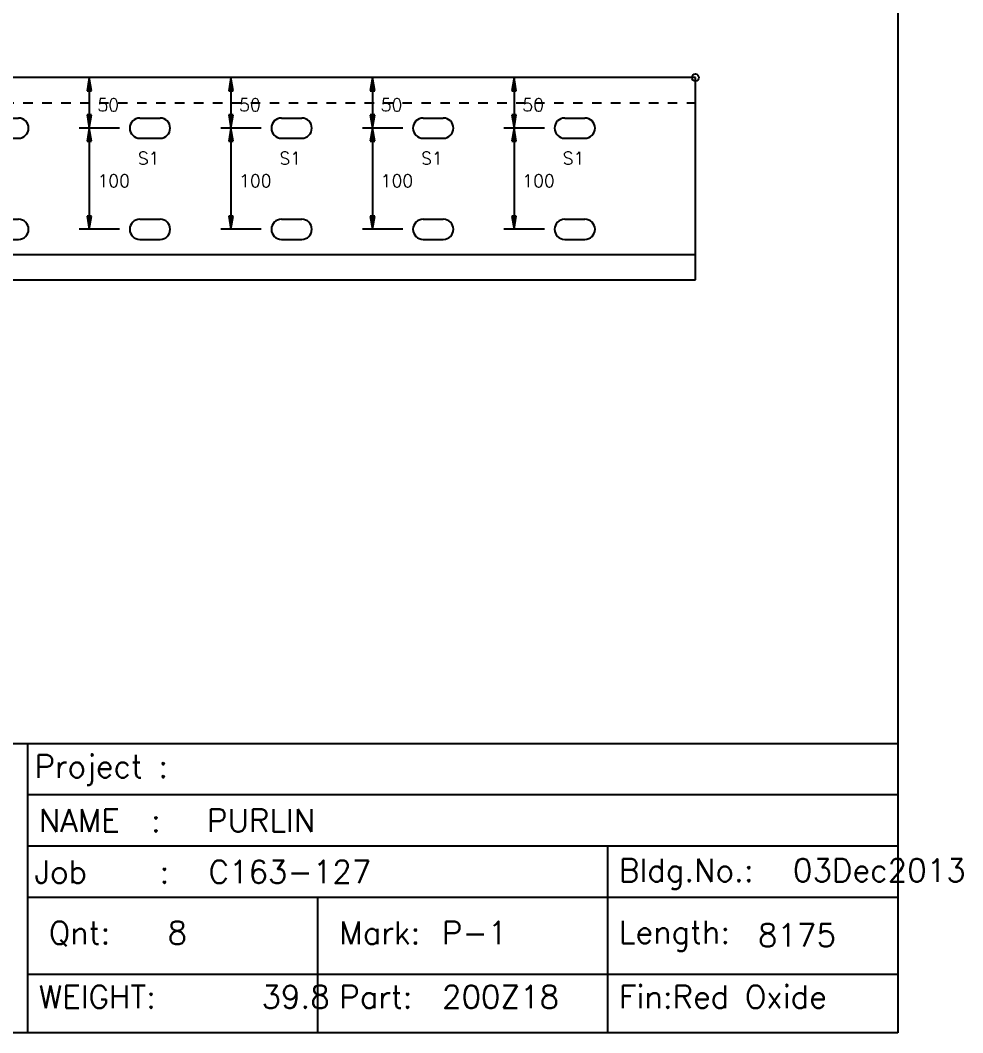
# Model space of a CAD drawing. Extents: x 0 to 428, y 0 to 297.
# Drawn here: x 309.8 to 428.2, y 0 to 127.1 of the extents above; entities that cross this region are included whole.
import ezdxf

# ---------------------------------------------------------------- set-up
doc = ezdxf.new("R2010")
doc.units = 0
doc.linetypes.add('CONTIN', pattern=[0])
doc.linetypes.add('DASHED', pattern=[2.38, 1.19, -1.19])
doc.layers.get('0').update_dxf_attribs({"linetype": 'CONTIN'})
for name, color, linetype in [('1', 7, 'CONTIN'), ('11', 7, 'CONTIN'), ('15', 6, 'CONTIN'), ('2', 7, 'CONTIN'), ('22', 7, 'CONTIN'), ('3', 1, 'CONTIN'), ('6', 4, 'CONTIN'), ('7', 3, 'DASHED')]:
    doc.layers.add(name, color=color, linetype=linetype)
doc.styles.add('SIMPLEX', font='SIMPLEX')

# ---------------------------------------------------------------- blocks, each defined once
blk = doc.blocks.new('CZEBORDR')
at = {"layer": '22'}
for p, q in [((420, 297), (420, 0)), ((420, 0), (0, 0))]:
    blk.add_line(p, q, dxfattribs=at)
blk = doc.blocks.new('LOGO')
at = {"linetype": 'CONTINUOUS'}
for p, q in [((-230.55, 36.3), (0, 36.3)), ((-138.23, 36.3), (0, 36.3)), ((-138.23, 36.3), (-109.26, 36.3)), ((-109.26, 36.3), (-109.26, 0)), ((-109.26, 36.3), (0, 36.3)), ((0, 36.3), (0, 0)), ((-109.26, 29.89), (0, 29.89)), ((-109.26, 23.45), (0, 23.45)), ((-36.42, 23.45), (-36.42, 0)), ((-109.26, 17.01), (0, 17.01)), ((-72.84, 17.01), (-72.84, 0)), ((-109.26, 7.37), (0, 7.37)), ((0, 0), (-230.55, 0)), ((-109.26, 0), (-138.23, 0))]:
    blk.add_line(p, q, dxfattribs=at)
at = {"layer": '22'}
for p, q in [((0, 297), (0, 0)), ((0, 0), (-420, 0))]:
    blk.add_line(p, q, dxfattribs=at)
at = {"style": 'SIMPLEX'}
for s, height, p in [('Project :', 2.857, (-108.38, 32.01)), ('NAME  :', 2.857, (-107.83, 25.21)), ('PURLIN', 2.857, (-86.71, 25.21)), ('Job    :', 2.857, (-108.38, 18.77)), ('C163-127', 2.857, (-86.53, 18.77)), ('Bldg.No.:', 2.857, (-34.99, 18.96)), ('03Dec2013', 2.857, (-13.14, 18.96)), ('Length:', 2.857, (-34.99, 11.2)), ('Qnt:', 2.857, (-106.58, 11.12)), ('   8', 2.857, (-98.06, 11.12)), ('Mark:', 2.857, (-70.1, 11.12)), ('P-1', 2.857, (-57.21, 11.12)), ('8175', 2.857, (-17.55, 10.83)), ('WEIGHT:', 2.857, (-107.83, 3.08)), ('     39.8', 2.857, (-90.53, 3.08)), ('Part:', 2.857, (-70.1, 3.08)), ('200Z18', 2.857, (-57.21, 3.08)), ('Fin:Red Oxide', 2.8575, (-34.99, 3.08))]:
    blk.add_text(s, height=height, dxfattribs=at).set_placement(p)
blk = doc.blocks.new('MAG_CRCL')
at = {"layer": '15'}
blk.add_circle((0, 0), 0.889, dxfattribs=at)
blk = doc.blocks.new('WBSLOT')
at = {"layer": '6'}
for p, q in [((-1.27, 1.27), (1.27, 1.27)), ((-1.27, -1.27), (1.27, -1.27))]:
    blk.add_line(p, q, dxfattribs=at)
for centre, start, end in [((-1.27, 0), 90, 270), ((1.27, 0), 270, 90)]:
    blk.add_arc(centre, 1.27, start, end, dxfattribs=at)
blk = doc.blocks.new('ARROW')
at = {"layer": '2'}
for p, q in [((0, 0), (-1.651, 0.275)), ((-1.651, 0.275), (-1.651, -0.275)), ((-1.651, -0.275), (0, 0))]:
    blk.add_line(p, q, dxfattribs=at)
blk = doc.blocks.new('CZEPIECE')
at = {"layer": '1'}
for p, q in [((394.6, 55.88), (50.8, 55.88)), ((394.6, 30.48), (394.6, 55.88)), ((50.8, 33.655), (394.6, 33.655)), ((50.8, 30.48), (394.6, 30.48))]:
    blk.add_line(p, q, dxfattribs=at)
at = {"layer": '2'}
for p, q in [((324.85, 55.88), (317.23, 55.88)), ((318.5, 55.88), (318.5, 49.53)), ((342.63, 55.88), (335.01, 55.88)), ((336.28, 55.88), (336.28, 49.53)), ((360.41, 55.88), (352.79, 55.88)), ((354.06, 55.88), (354.06, 49.53)), ((378.19, 55.88), (370.57, 55.88)), ((371.84, 55.88), (371.84, 49.53)), ((322.31, 49.53), (317.23, 49.53)), ((322.31, 49.53), (317.23, 49.53)), ((318.5, 49.53), (318.5, 36.83)), ((340.09, 49.53), (335.01, 49.53)), ((340.09, 49.53), (335.01, 49.53)), ((336.28, 49.53), (336.28, 36.83)), ((357.87, 49.53), (352.79, 49.53)), ((357.87, 49.53), (352.79, 49.53)), ((354.06, 49.53), (354.06, 36.83)), ((375.65, 49.53), (370.57, 49.53)), ((375.65, 49.53), (370.57, 49.53)), ((371.84, 49.53), (371.84, 36.83)), ((322.31, 36.83), (317.23, 36.83)), ((340.09, 36.83), (335.01, 36.83)), ((357.87, 36.83), (352.79, 36.83)), ((375.65, 36.83), (370.57, 36.83))]:
    blk.add_line(p, q, dxfattribs=at)
at = {"layer": '7'}
blk.add_line((50.8, 52.705), (394.6, 52.705), dxfattribs=at)
at = {"layer": '15', "xscale": 0.5, "yscale": 0.5, "zscale": 0.5}
blk.add_blockref('MAG_CRCL', (394.6, 55.88), dxfattribs=at)
at = {"layer": '2'}
for p, rotation in [((318.5, 55.88), 90), ((336.28, 55.88), 90), ((354.06, 55.88), 90), ((371.84, 55.88), 90), ((318.5, 49.53), -90), ((336.28, 49.53), -90), ((354.06, 49.53), -90), ((371.84, 49.53), -90), ((318.5, 49.53), 90), ((336.28, 49.53), 90), ((354.06, 49.53), 90), ((371.84, 49.53), 90), ((318.5, 36.83), -90), ((336.28, 36.83), -90), ((354.06, 36.83), -90), ((371.84, 36.83), -90)]:
    blk.add_blockref('ARROW', p, dxfattribs=dict(at, rotation=rotation))
at = {"layer": '6'}
for p in [(308.34, 49.53), (326.12, 49.53), (343.9, 49.53), (361.68, 49.53), (379.46, 49.53), (308.34, 36.83), (326.12, 36.83), (343.9, 36.83), (361.68, 36.83), (379.46, 36.83)]:
    blk.add_blockref('WBSLOT', p, dxfattribs=at)
at = {"layer": '11', "style": 'SIMPLEX'}
for s, p in [('50', (319.527, 51.647)), ('50', (337.307, 51.647)), ('50', (355.087, 51.647)), ('50', (372.867, 51.647)), ('100', (319.527, 42.122)), ('100', (337.307, 42.122)), ('100', (355.087, 42.122)), ('100', (372.867, 42.122))]:
    blk.add_text(s, height=1.587, dxfattribs=at).set_placement(p)
at = {"layer": '3', "style": 'SIMPLEX'}
for p in [(324.596, 44.958), (342.376, 44.958), (360.156, 44.958), (377.936, 44.958)]:
    blk.add_text('S1', height=1.587, dxfattribs=at).set_placement(p)

msp = doc.modelspace()

# ---------------------------------------------------------------- block references
msp.add_blockref('CZEPIECE', (0, 64))
at = {"layer": '1'}
msp.add_blockref('CZEBORDR', (0, 0), dxfattribs=at)
at = {"layer": '2'}
msp.add_blockref('LOGO', (420, 0), dxfattribs=at)

doc.saveas('drawing.dxf')
